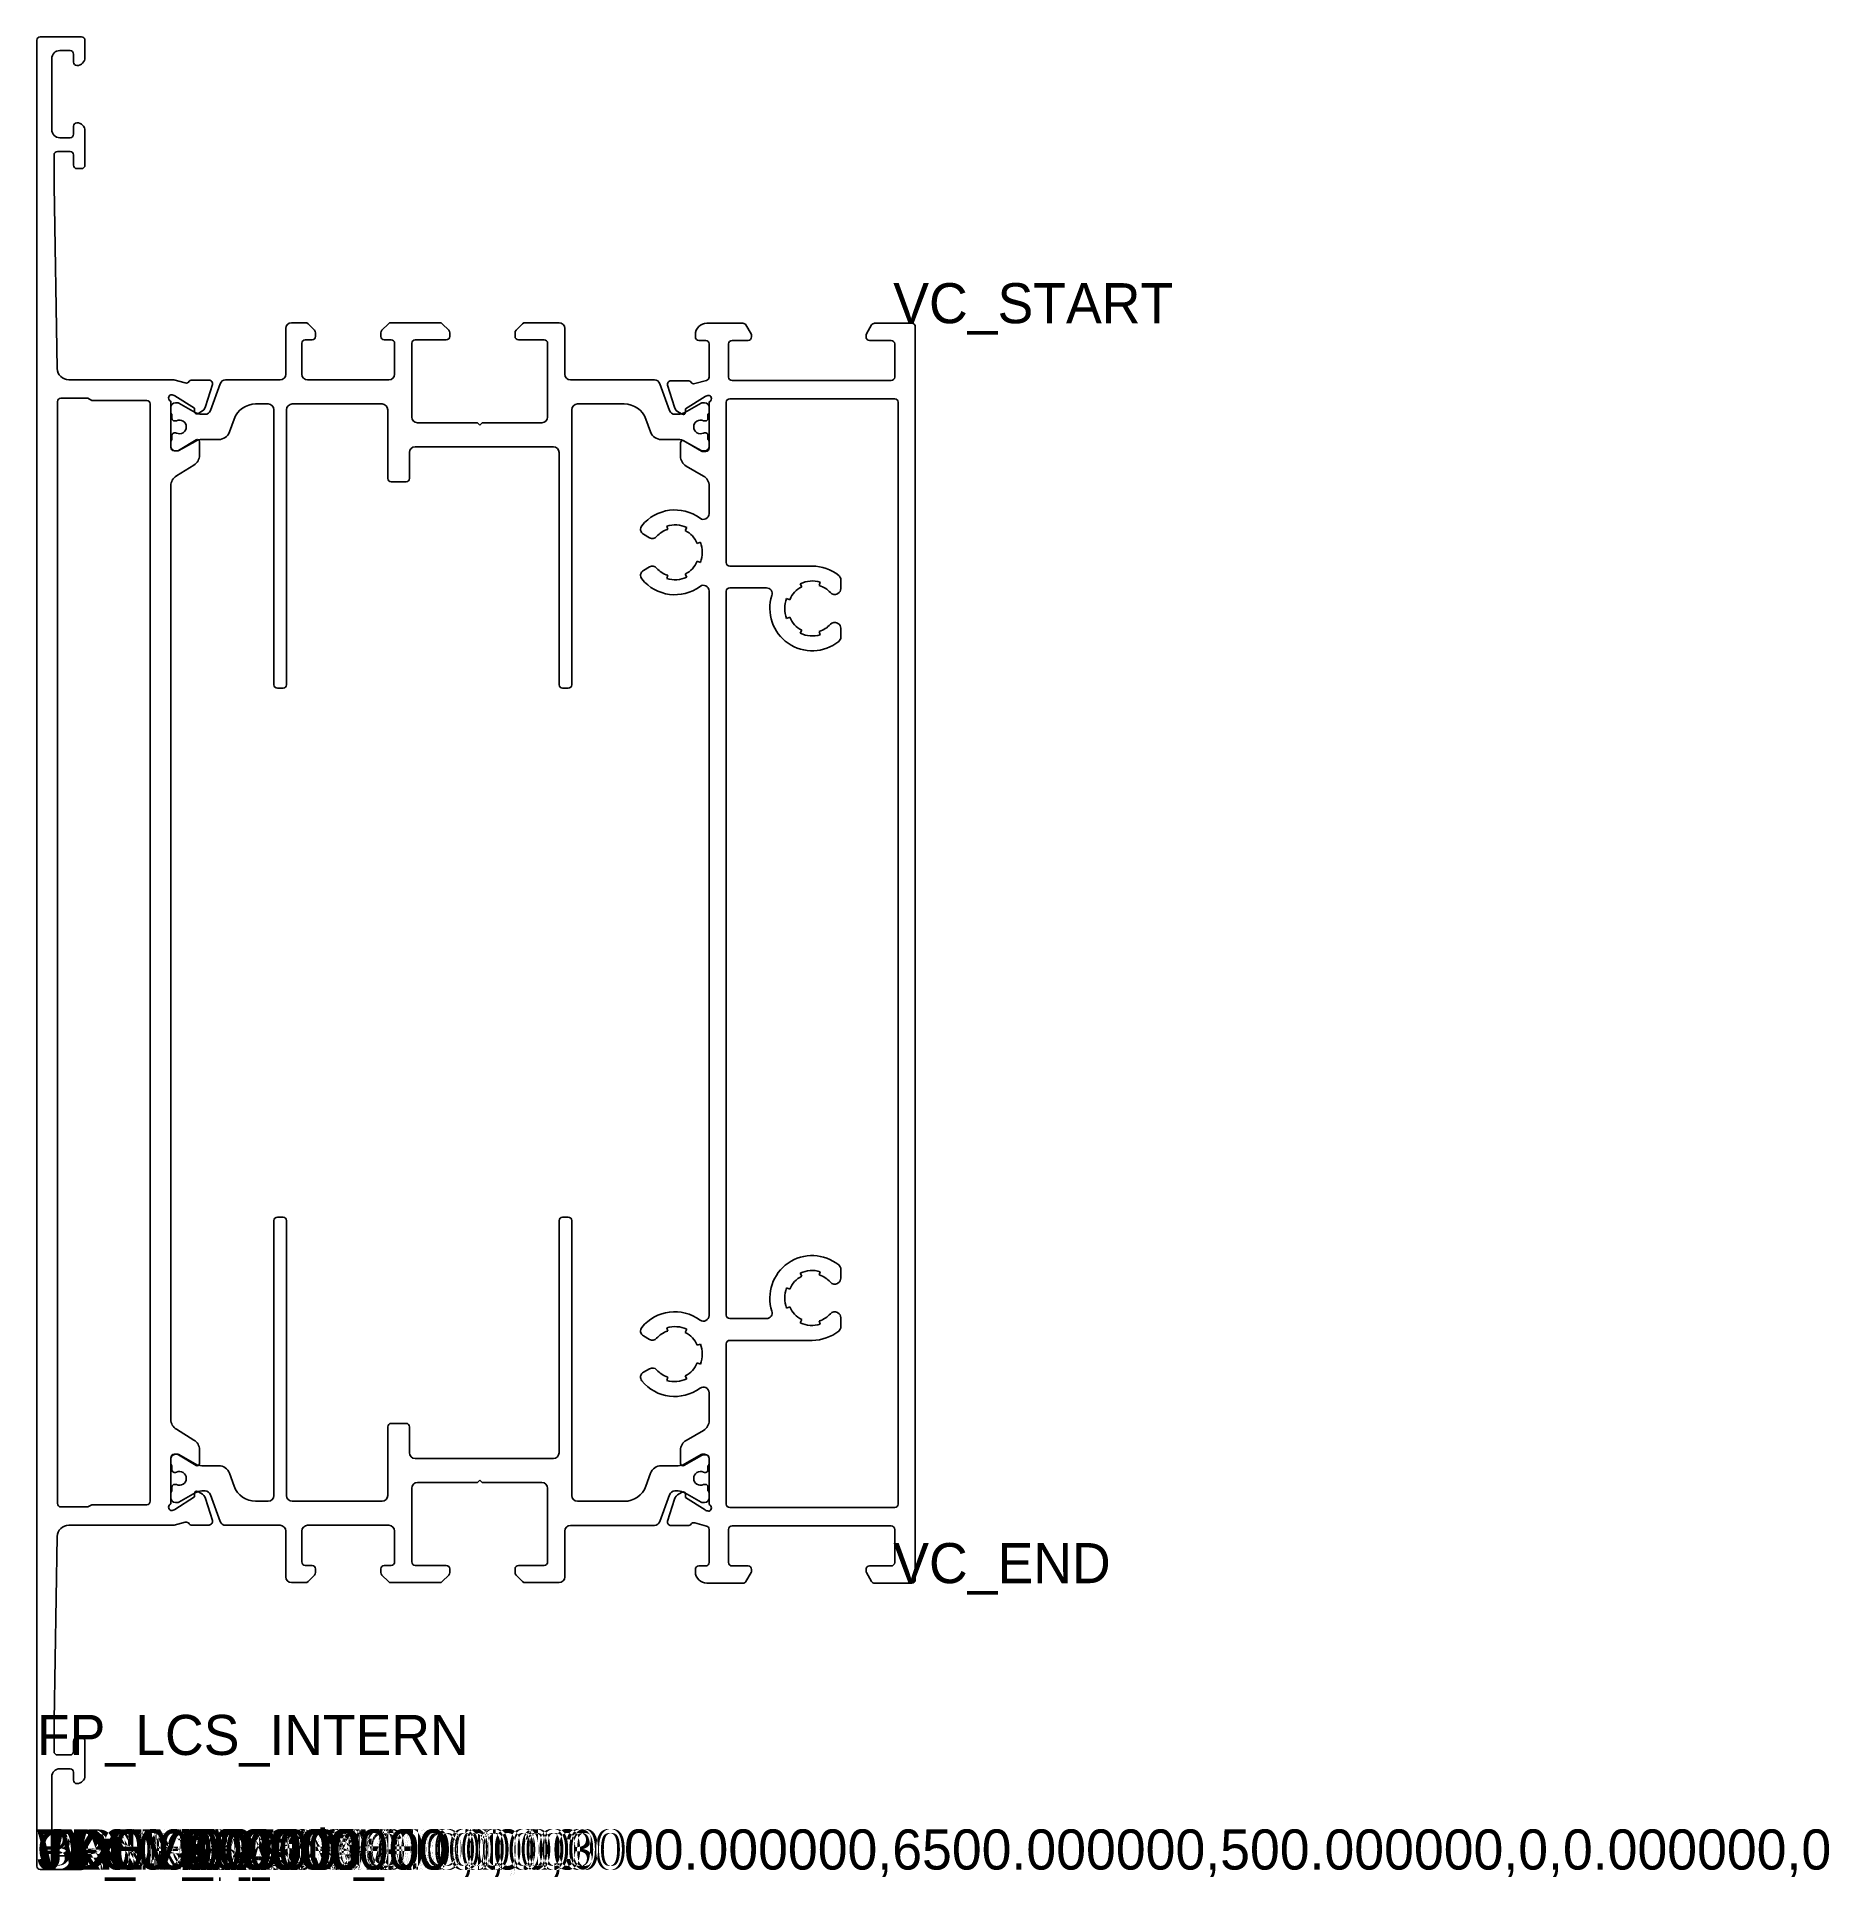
# Model space of a CAD drawing. Header units: metres. Extents: x 30 to 186, y 24 to 185.
import ezdxf

# ---------------------------------------------------------------- set-up
doc = ezdxf.new("R2010")
doc.units = ezdxf.units.M

msp = doc.modelspace()

# ---------------------------------------------------------------- linework, layer by layer
for p, q in [((29.651725, 25.241284), (29.651725, 184.641006)), ((29.951725, 184.933564), (33.551725, 184.933564)), ((32.551725, 183.733564), (31.651725, 183.733564)), ((33.851725, 184.633564), (33.851725, 183.133564)), ((30.951725, 183.033564), (30.951725, 176.833564)), ((32.851725, 182.733564), (32.851725, 183.433564)), ((32.851725, 176.433564), (32.851725, 177.133564)), ((31.651725, 176.133564), (32.551725, 176.133564)), ((33.851725, 176.733564), (33.851725, 173.733564)), ((31.151725, 174.633564), (31.151725, 171.933564)), ((32.551725, 174.933564), (31.451725, 174.933564)), ((32.851725, 173.733564), (32.851725, 174.633564)), ((33.551725, 173.433564), (33.151725, 173.433564)), ((31.151725, 171.933564), (31.434389, 155.973362)), ((51.386857, 159.483564), (51.386857, 155.483564)), ((53.112593, 159.983564), (51.886857, 159.983564)), ((53.898989, 159.321432), (53.324725, 159.895696)), ((60.348989, 159.895696), (59.774725, 159.321432)), ((64.825243, 159.983564), (60.561121, 159.983564)), ((65.61164, 159.321432), (65.037376, 159.895696)), ((72.06164, 159.895696), (71.487376, 159.321432)), ((75.249508, 159.983564), (72.273772, 159.983564)), ((75.749508, 155.483887), (75.749508, 159.483564)), ((91.298952, 159.933564), (88.149508, 159.933564)), ((92.009315, 159.003179), (91.55876, 159.783564)), ((102.540255, 159.783564), (102.0897, 159.003179)), ((106.049508, 159.933564), (102.800063, 159.933564)), ((106.349508, 50.238449), (106.349508, 159.633564)), ((52.786857, 155.483564), (52.786857, 158.183564)), ((53.086857, 158.483564), (53.686857, 158.483564)), ((53.986857, 158.783564), (53.986857, 159.1093)), ((59.686857, 159.1093), (59.686857, 158.783564)), ((59.986857, 158.483564), (60.586857, 158.483564)), ((60.886857, 158.183564), (60.886857, 155.483564)), ((62.386857, 151.745247), (62.386857, 158.183564)), ((62.686857, 158.483564), (65.399508, 158.483564)), ((65.699508, 158.783564), (65.699508, 159.1093)), ((71.399508, 159.1093), (71.399508, 158.783564)), ((71.699508, 158.483564), (73.949508, 158.483564)), ((74.249508, 158.183564), (74.249508, 151.745247)), ((87.149508, 158.933564), (87.149508, 158.733564)), ((87.449508, 158.433564), (88.049508, 158.433564)), ((88.349508, 158.133564), (88.349508, 155.23358)), ((90.049508, 155.233564), (90.049508, 158.133564)), ((90.349508, 158.433564), (91.749508, 158.433564)), ((92.049508, 158.733564), (92.049508, 158.853179)), ((102.049508, 158.853179), (102.049508, 158.733564)), ((102.349508, 158.433564), (104.249508, 158.433564)), ((104.549508, 158.133564), (104.549508, 155.233564)), ((32.434233, 154.991006), (41.609643, 154.991006)), ((41.609643, 154.991006), (42.61049, 154.727198)), ((43.136219, 154.966244), (44.687314, 154.966244)), ((44.973583, 154.576523), (44.371618, 152.655854)), ((45.657692, 154.654574), (44.805267, 152.312554)), ((50.886857, 154.983564), (46.127539, 154.983564)), ((60.386857, 154.983564), (53.286857, 154.983564)), ((83.57123, 154.983887), (76.249508, 154.983887)), ((84.89362, 152.312554), (84.041077, 154.654897)), ((86.562796, 154.909078), (85.011702, 154.909078)), ((88.125971, 154.943488), (87.088525, 154.670032)), ((104.249508, 154.933564), (90.349508, 154.933564)), ((31.451725, 153.091284), (31.451725, 56.891006)), ((34.105314, 153.391284), (31.751725, 153.391284)), ((34.451725, 153.191284), (34.105314, 153.391284)), ((39.249508, 153.191284), (34.451725, 153.191284)), ((41.387789, 153.690729), (41.349508, 153.690729)), ((41.349508, 153.125043), (41.349508, 149.091284)), ((43.417398, 152.513253), (41.709301, 153.597316)), ((41.955952, 152.983564), (41.749508, 152.983564)), ((43.464507, 152.144141), (42.055897, 152.956801)), ((84.725432, 154.519357), (85.327397, 152.598688)), ((87.643119, 152.956801), (86.234508, 152.144141)), ((86.281618, 152.456087), (87.989714, 153.54015)), ((87.949508, 152.983564), (87.743063, 152.983564)), ((88.311226, 153.633563), (88.349508, 153.633563)), ((88.349508, 153.067878), (88.349508, 149.033563)), ((89.849508, 139.033564), (89.849508, 153.033564)), ((90.149508, 153.333564), (104.549508, 153.333564)), ((104.849508, 153.033564), (104.849508, 56.838449)), ((39.549508, 57.091006), (39.549508, 152.891284)), ((41.349508, 152.583564), (41.349508, 152.156769)), ((41.449508, 151.983564), (41.449508, 151.608564)), ((41.649508, 151.408564), (41.761314, 151.408564)), ((41.761314, 151.408564), (41.845862, 151.427314)), ((43.4053, 152.224831), (43.417398, 152.513253)), ((43.978849, 152.186136), (43.697779, 152.039206)), ((44.33542, 151.983564), (44.064174, 151.983564)), ((46.465466, 150.441544), (46.875318, 151.567604)), ((48.754704, 152.883564), (49.849508, 152.883564)), ((50.349508, 152.383564), (50.349508, 128.379916)), ((51.449508, 128.379916), (51.449508, 152.383564)), ((51.949508, 152.883564), (59.786857, 152.883564)), ((60.286857, 152.383564), (60.286857, 146.383564)), ((76.349508, 128.379916), (76.349508, 152.383887)), ((76.849508, 152.883887), (80.944065, 152.883887)), ((82.823451, 151.567927), (83.233421, 150.441544)), ((85.634841, 151.983564), (85.363466, 151.983564)), ((85.720166, 152.12897), (86.001237, 151.982041)), ((86.293715, 152.167665), (86.281618, 152.456087)), ((87.853153, 151.427314), (87.937701, 151.408564)), ((87.937701, 151.408564), (88.049508, 151.408564)), ((88.249508, 151.608564), (88.249508, 151.983564)), ((88.349508, 152.156769), (88.349508, 152.583564)), ((41.449508, 150.158564), (41.449508, 149.783564)), ((41.761314, 150.358564), (41.649508, 150.358564)), ((41.845862, 150.339814), (41.761314, 150.358564)), ((42.025307, 148.835147), (43.545384, 149.762042)), ((44.064174, 149.783564), (45.525773, 149.783564)), ((68.118182, 151.245247), (62.886857, 151.245247)), ((68.318182, 151.045247), (68.118182, 151.245247)), ((68.518182, 151.245247), (68.318182, 151.045247)), ((73.749508, 151.245247), (68.518182, 151.245247)), ((84.173113, 149.783564), (85.634841, 149.783564)), ((87.937701, 150.358564), (87.853153, 150.339814)), ((88.049508, 150.358564), (87.937701, 150.358564)), ((88.249508, 149.783564), (88.249508, 150.158564)), ((41.349508, 149.610359), (41.349508, 149.183564)), ((41.649508, 148.791284), (41.869123, 148.791284)), ((41.749508, 148.783564), (41.955952, 148.783564)), ((42.055897, 148.810327), (43.464507, 149.622987)), ((43.849508, 149.591284), (43.849508, 148.400721)), ((62.186857, 146.383564), (62.186857, 148.645247)), ((62.686857, 149.145247), (74.749508, 149.145247)), ((75.249508, 148.645247), (75.249508, 128.379916)), ((85.849508, 149.484118), (85.849508, 148.329418)), ((87.679892, 148.773755), (86.149508, 149.657323)), ((86.234508, 149.622987), (87.643119, 148.810327)), ((87.743063, 148.783564), (87.949508, 148.783564)), ((88.049508, 148.733563), (87.829892, 148.733563)), ((88.349508, 149.183564), (88.349508, 149.610359)), ((43.370123, 147.54693), (41.828892, 146.607135)), ((86.349508, 147.463392), (87.849508, 146.597367)), ((41.349508, 145.753344), (41.349508, 64.228669)), ((60.586857, 146.083564), (61.886857, 146.083564)), ((88.349508, 145.731342), (88.349508, 143.308471)), ((84.730522, 141.940267), (84.642095, 142.226939)), ((86.390829, 142.095889), (86.260663, 141.825599)), ((82.612264, 141.513912), (83.13987, 141.209299)), ((87.304342, 140.70078), (87.583605, 140.810382)), ((83.13987, 138.657829), (82.612264, 138.353216)), ((87.583605, 139.056745), (87.304342, 139.166348)), ((97.349508, 138.733564), (90.149508, 138.733564)), ((84.642095, 137.640189), (84.730522, 137.926861)), ((86.260663, 138.041529), (86.390829, 137.771239)), ((96.438352, 136.925599), (96.308187, 137.195889)), ((98.05692, 137.326939), (97.968493, 137.040267)), ((99.849508, 136.765615), (99.849508, 137.531563)), ((88.349508, 136.558657), (88.349508, 73.313356)), ((89.849508, 73.338449), (89.849508, 136.533564)), ((90.149508, 136.833564), (93.355762, 136.833564)), ((95.115411, 135.910382), (95.394673, 135.80078)), ((99.559146, 136.309299), (99.599508, 136.332602)), ((95.394673, 134.266348), (95.115411, 134.156745)), ((99.599508, 133.734526), (99.559146, 133.757829)), ((96.308187, 132.871239), (96.438352, 133.141529)), ((97.968493, 133.026861), (98.05692, 132.740189)), ((99.849508, 132.535565), (99.849508, 133.301513)), ((50.649508, 128.079916), (51.149508, 128.079916)), ((75.549508, 128.079916), (76.049508, 128.079916)), ((50.349508, 57.588449), (50.349508, 81.592096)), ((50.649508, 81.892096), (51.149508, 81.892096)), ((51.449508, 81.592096), (51.449508, 57.588449)), ((75.249508, 61.326765), (75.249508, 81.592096)), ((75.549508, 81.892096), (76.049508, 81.892096)), ((76.349508, 81.592096), (76.349508, 57.588126)), ((99.849508, 76.5705), (99.849508, 77.336448)), ((95.115411, 75.715267), (95.394673, 75.605665)), ((96.438352, 76.730484), (96.308187, 77.000774)), ((98.05692, 77.131824), (97.968493, 76.845152)), ((99.559146, 76.114184), (99.599508, 76.137487)), ((95.394673, 74.071233), (95.115411, 73.96163)), ((93.355762, 73.038449), (90.149508, 73.038449)), ((96.308187, 72.676124), (96.438352, 72.946414)), ((97.968493, 72.831746), (98.05692, 72.545074)), ((99.599508, 73.539411), (99.559146, 73.562714)), ((99.849508, 72.34045), (99.849508, 73.106398)), ((82.612264, 71.518797), (83.13987, 71.214184)), ((84.730522, 71.945152), (84.642095, 72.231824)), ((86.390829, 72.100774), (86.260663, 71.830484)), ((90.149508, 71.138449), (97.349508, 71.138449)), ((87.304342, 70.705665), (87.583605, 70.815267)), ((89.849508, 56.838449), (89.849508, 70.838449)), ((83.13987, 68.662714), (82.612264, 68.358101)), ((84.642095, 67.645074), (84.730522, 67.931746)), ((86.260663, 68.046414), (86.390829, 67.776124)), ((87.583605, 69.06163), (87.304342, 69.171233)), ((88.349508, 66.563542), (88.349508, 64.140671)), ((41.828892, 63.374878), (43.370123, 62.435083)), ((60.286857, 57.588449), (60.286857, 63.588449)), ((60.586857, 63.888449), (61.886857, 63.888449)), ((62.186857, 63.588449), (62.186857, 61.326765)), ((87.849508, 63.274646), (86.349508, 62.40862)), ((41.869123, 61.190729), (41.649508, 61.190729)), ((41.749508, 61.188449), (41.955952, 61.188449)), ((43.849508, 61.581292), (43.849508, 60.390729)), ((85.849508, 61.542595), (85.849508, 60.387895)), ((87.743063, 61.188449), (87.949508, 61.188449)), ((41.349508, 60.890729), (41.349508, 56.85697)), ((41.349508, 60.361654), (41.349508, 60.788449)), ((41.449508, 59.813449), (41.449508, 60.188449)), ((41.761314, 59.613449), (41.649508, 59.613449)), ((41.761314, 59.613449), (41.845862, 59.632199)), ((43.545384, 60.21997), (42.025307, 61.146866)), ((42.055897, 61.161686), (43.464507, 60.349026)), ((44.064174, 60.188449), (45.525773, 60.188449)), ((62.686857, 60.826765), (74.749508, 60.826765)), ((84.173113, 60.188449), (85.634841, 60.188449)), ((86.149508, 60.214689), (87.679892, 61.098257)), ((86.234508, 60.349026), (87.643119, 61.161686)), ((87.829892, 61.13845), (88.049508, 61.13845)), ((87.853153, 59.632199), (87.937701, 59.613449)), ((88.049508, 59.613449), (87.937701, 59.613449)), ((88.249508, 60.188449), (88.249508, 59.813449)), ((88.349508, 60.83845), (88.349508, 56.804135)), ((88.349508, 60.788449), (88.349508, 60.361654)), ((41.449508, 57.988449), (41.449508, 58.363449)), ((41.649508, 58.563449), (41.761314, 58.563449)), ((41.845862, 58.544699), (41.761314, 58.563449)), ((44.33542, 57.988449), (44.064174, 57.988449)), ((46.465466, 59.530469), (46.875318, 58.404409)), ((62.386857, 58.226765), (62.386857, 51.788449)), ((68.118182, 58.726765), (62.886857, 58.726765)), ((68.318182, 58.926765), (68.118182, 58.726765)), ((68.518182, 58.726765), (68.318182, 58.926765)), ((73.749508, 58.726765), (68.518182, 58.726765)), ((74.249508, 51.788449), (74.249508, 58.226765)), ((82.823451, 58.404086), (83.233421, 59.530469)), ((85.634841, 57.988449), (85.363466, 57.988449)), ((87.937701, 58.563449), (87.853153, 58.544699)), ((87.937701, 58.563449), (88.049508, 58.563449)), ((88.249508, 58.363449), (88.249508, 57.988449)), ((31.751725, 56.591006), (34.105314, 56.591006)), ((34.105314, 56.591006), (34.451725, 56.791006)), ((34.451725, 56.791006), (39.249508, 56.791006)), ((41.349508, 57.388449), (41.349508, 57.815244)), ((41.709301, 56.384697), (43.417398, 57.46876)), ((41.955952, 56.988449), (41.749508, 56.988449)), ((43.464507, 57.827872), (42.055897, 57.015212)), ((43.417398, 57.46876), (43.4053, 57.757182)), ((43.697779, 57.942806), (43.978849, 57.795877)), ((44.371618, 57.326159), (44.973583, 55.40549)), ((45.657692, 55.317439), (44.805267, 57.659459)), ((48.754704, 57.088449), (49.849508, 57.088449)), ((51.949508, 57.088449), (59.786857, 57.088449)), ((76.849508, 57.088126), (80.944065, 57.088126)), ((84.89362, 57.659459), (84.041077, 55.317116)), ((85.327397, 57.273324), (84.725432, 55.352656)), ((86.001237, 57.889972), (85.720166, 57.743043)), ((87.643119, 57.015212), (86.234508, 57.827872)), ((86.281618, 57.415926), (86.293715, 57.704348)), ((87.989714, 56.331863), (86.281618, 57.415926)), ((87.949508, 56.988449), (87.743063, 56.988449)), ((88.349508, 57.815244), (88.349508, 57.388449)), ((104.549508, 56.538449), (90.149508, 56.538449)), ((41.571823, 54.991284), (32.434233, 54.991284)), ((41.349508, 56.291284), (41.387789, 56.291284)), ((41.571823, 54.991284), (41.648287, 55.001192)), ((42.61049, 55.254815), (41.648287, 55.001192)), ((44.687314, 55.015769), (43.136219, 55.015769)), ((50.886857, 54.988449), (46.127539, 54.988449)), ((60.386857, 54.988449), (53.286857, 54.988449)), ((83.57123, 54.988126), (76.249508, 54.988126)), ((85.011702, 54.962935), (86.562796, 54.962935)), ((87.088525, 55.201981), (88.125971, 54.928525)), ((88.349508, 56.23845), (88.311226, 56.23845)), ((90.349508, 54.938449), (104.249508, 54.938449)), ((31.434389, 54.008928), (31.151725, 37.938449)), ((51.386857, 50.488449), (51.386857, 54.488449)), ((52.786857, 54.488449), (52.786857, 51.788449)), ((60.886857, 51.788449), (60.886857, 54.488449)), ((75.749508, 54.488126), (75.749508, 50.488449)), ((88.349508, 54.638433), (88.349508, 51.738449)), ((90.049508, 51.738449), (90.049508, 54.638449)), ((104.549508, 54.638449), (104.549508, 51.738449)), ((53.112593, 49.988449), (51.886857, 49.988449)), ((53.086857, 51.488449), (53.686857, 51.488449)), ((53.898989, 50.650581), (53.324725, 50.076317)), ((53.986857, 51.188449), (53.986857, 50.862713)), ((59.686857, 50.862713), (59.686857, 51.188449)), ((60.348989, 50.076317), (59.774725, 50.650581)), ((59.986857, 51.488449), (60.586857, 51.488449)), ((64.825243, 49.988449), (60.561121, 49.988449)), ((62.686857, 51.488449), (65.399508, 51.488449)), ((65.61164, 50.650581), (65.037376, 50.076317)), ((65.699508, 51.188449), (65.699508, 50.862713)), ((71.399508, 50.862713), (71.399508, 51.188449)), ((72.06164, 50.076317), (71.487376, 50.650581)), ((71.699508, 51.488449), (73.949508, 51.488449)), ((75.249508, 49.988449), (72.273772, 49.988449)), ((87.149508, 51.138449), (87.149508, 50.938449)), ((88.049508, 51.438449), (87.449508, 51.438449)), ((88.149508, 49.938449), (91.298952, 49.938449)), ((91.749508, 51.438449), (90.349508, 51.438449)), ((91.55876, 50.088449), (92.009315, 50.868834)), ((92.049508, 51.018834), (92.049508, 51.138449)), ((102.049508, 51.138449), (102.049508, 51.018834)), ((102.0897, 50.868834), (102.540255, 50.088449)), ((104.249508, 51.438449), (102.349508, 51.438449)), ((102.800063, 49.938449), (106.049508, 49.938449)), ((31.151725, 37.938449), (31.151725, 35.238449)), ((32.851725, 35.238449), (32.851725, 36.138449)), ((33.151725, 36.438449), (33.551725, 36.438449)), ((33.851725, 36.138449), (33.851725, 33.138449)), ((31.451725, 34.938449), (32.551725, 34.938449)), ((30.951725, 33.038449), (30.951725, 26.838449)), ((32.551725, 33.738449), (31.651725, 33.738449)), ((32.851725, 32.738449), (32.851725, 33.438449)), ((31.651725, 26.138449), (32.551725, 26.138449)), ((32.851725, 26.438449), (32.851725, 27.138449)), ((33.851725, 26.738449), (33.851725, 25.238449)), ((33.551725, 24.938449), (29.951725, 24.938449))]:
    msp.add_line(p, q)
for centre, radius, start, end in [((29.951725, 184.633564), 0.3, 90, 180), ((31.651725, 183.033564), 0.7, 90, 180), ((32.551725, 183.433564), 0.3, 0, 90), ((33.551725, 184.633564), 0.3, 0, 90), ((33.151725, 182.733564), 0.3, 180, 270), ((33.151725, 183.133564), 0.7, 270, 0), ((33.151725, 177.133564), 0.3, 90, 180), ((33.151725, 176.733564), 0.7, 0, 90), ((31.651725, 176.833564), 0.7, 180, 270), ((32.551725, 176.433564), 0.3, 270, 0), ((31.451725, 174.633564), 0.3, 90, 180), ((32.551725, 174.633564), 0.3, 0, 90), ((33.151725, 173.733564), 0.3, 180, 270), ((33.551725, 173.733564), 0.3, 270, 0), ((51.886857, 159.483564), 0.5, 90, 180), ((53.112593, 159.683564), 0.3, 45, 90), ((60.561121, 159.683564), 0.3, 90, 135), ((64.825243, 159.683564), 0.3, 45, 90), ((72.273772, 159.683564), 0.3, 90, 135), ((75.249508, 159.483564), 0.5, 0, 90), ((88.149508, 158.933564), 1, 90, 180), ((91.298952, 159.633564), 0.3, 30, 90), ((102.800063, 159.633564), 0.3, 90, 150), ((106.049508, 159.633564), 0.3, 0, 90), ((53.086857, 158.183564), 0.3, 90, 180), ((53.686857, 158.783564), 0.3, 270, 0), ((53.686857, 159.1093), 0.3, 0, 45), ((59.986857, 159.1093), 0.3, 135, 180), ((59.986857, 158.783564), 0.3, 180, 270), ((60.586857, 158.183564), 0.3, 0, 90), ((62.686857, 158.183564), 0.3, 90, 180), ((65.399508, 158.783564), 0.3, 270, 0), ((65.399508, 159.1093), 0.3, 0, 45), ((71.699508, 159.1093), 0.3, 135, 180), ((71.699508, 158.783564), 0.3, 180, 270), ((73.949508, 158.183564), 0.3, 0, 90), ((87.449508, 158.733564), 0.3, 180, 270), ((88.049508, 158.133564), 0.3, 0, 90), ((90.349508, 158.133564), 0.3, 90, 180), ((91.749508, 158.733564), 0.3, 270, 0), ((91.749508, 158.853179), 0.3, 0, 30), ((102.349508, 158.853179), 0.3, 150, 180), ((102.349508, 158.733564), 0.3, 180, 270), ((104.249508, 158.133564), 0.3, 0, 90), ((32.434233, 155.991006), 1, 181.010997, 270), ((42.70021, 155.013467), 0.3, 252.598279, 330.367342), ((43.134817, 154.766249), 0.2, 90, 150.367342), ((44.687314, 154.666244), 0.3, 342.598279, 90), ((46.127539, 154.483564), 0.5, 90, 160), ((50.886857, 155.483564), 0.5, 270, 0), ((53.286857, 155.483564), 0.5, 180, 270), ((60.386857, 155.483564), 0.5, 270, 0), ((76.249508, 155.483887), 0.5, 180, 270), ((83.57123, 154.483887), 0.5, 20, 90), ((85.011702, 154.609078), 0.3, 90, 197.401721), ((86.564198, 154.709083), 0.2, 29.632658, 90), ((86.998805, 154.956302), 0.3, 209.632658, 287.401721), ((88.049508, 155.23358), 0.3, 284.766462, 0), ((90.349508, 155.233564), 0.3, 180, 270), ((104.249508, 155.233564), 0.3, 270, 0), ((31.751725, 153.091284), 0.3, 90, 180), ((39.249508, 152.891284), 0.3, 0, 90), ((41.449508, 153.407886), 0.3, 109.471221, 250.528779), ((41.749508, 152.583564), 0.4, 90, 180), ((41.387789, 153.090729), 0.6, 57.598279, 90), ((41.955952, 152.783564), 0.2, 60.018361, 90), ((87.743063, 152.783564), 0.2, 90, 119.981639), ((87.949508, 152.583564), 0.4, 0, 90), ((88.311226, 153.033563), 0.6, 90, 122.401721), ((88.249508, 153.35072), 0.3, 289.471221, 70.528779), ((90.149508, 153.033564), 0.3, 90, 180), ((104.549508, 153.033564), 0.3, 0, 90), ((41.549508, 152.156769), 0.2, 180, 240), ((41.649508, 151.608564), 0.2, 180, 270), ((42.099508, 150.883564), 0.6, 0, 115.007833), ((43.605125, 152.21645), 0.2, 180, 297.598279), ((44.064174, 153.183564), 1.2, 240.018361, 270), ((43.608233, 152.89511), 0.8, 297.598279, 342.598279), ((44.33542, 152.483564), 0.5, 270, 340), ((48.754704, 150.883564), 2, 90, 160), ((49.849508, 152.383564), 0.5, 0, 90), ((51.949508, 152.383564), 0.5, 90, 180), ((59.786857, 152.383564), 0.5, 0, 90), ((62.886857, 151.745247), 0.5, 180, 270), ((73.749508, 151.745247), 0.5, 270, 0), ((76.849508, 152.383887), 0.5, 90, 180), ((80.944065, 150.883887), 2, 20, 90), ((85.363466, 152.483564), 0.5, 200, 270), ((86.090782, 152.837944), 0.8, 197.401721, 242.401721), ((85.634841, 153.183564), 1.2, 270, 299.981639), ((86.09389, 152.159284), 0.2, 242.401721, 0), ((87.599508, 150.883564), 0.6, 64.992167, 180), ((88.049508, 151.608564), 0.2, 270, 0), ((88.149508, 152.156769), 0.2, 300, 0), ((41.549508, 149.610359), 0.2, 120, 180), ((41.649508, 150.158564), 0.2, 90, 180), ((42.099508, 150.883564), 0.6, 244.992167, 0), ((44.064174, 148.583564), 1.2, 90, 119.981639), ((43.649508, 149.591284), 0.2, 0, 121.373538), ((45.525773, 150.783564), 1, 270, 340), ((84.173113, 150.783564), 1, 200, 270), ((85.634841, 148.583564), 1.2, 60.018361, 90), ((87.599508, 150.883564), 0.6, 180, 295.007833), ((88.049508, 150.158564), 0.2, 0, 90), ((88.149508, 149.610359), 0.2, 0, 60), ((41.749508, 149.183564), 0.4, 180, 270), ((41.649508, 149.091284), 0.3, 180, 270), ((41.869123, 149.091284), 0.3, 270, 301.373538), ((41.955952, 148.983564), 0.2, 270, 299.981639), ((42.849508, 148.400721), 1, 301.373538, 0), ((62.686857, 148.645247), 0.5, 90, 180), ((74.749508, 148.645247), 0.5, 0, 90), ((86.049508, 149.484118), 0.2, 60, 180), ((86.849508, 148.329418), 1, 180, 240), ((87.743063, 148.983564), 0.2, 240.018361, 270), ((87.829892, 149.033563), 0.3, 240, 270), ((87.949508, 149.183564), 0.4, 270, 0), ((88.049508, 149.033563), 0.3, 270, 0), ((42.349508, 145.753344), 1, 121.373539, 180), ((87.349508, 145.731342), 1, 0, 60), ((60.586857, 146.383564), 0.3, 180, 270), ((61.886857, 146.383564), 0.3, 270, 0), ((85.349508, 139.933564), 3.7, 53.470393, 141.010701), ((87.849508, 143.308471), 0.5, 233.470393, 0), ((82.862264, 141.946925), 0.5, 141.010701, 240), ((85.349508, 139.933564), 2.1, 107.142857, 138.912511), ((85.349508, 139.933564), 2.4, 64.285714, 107.142857), ((85.349508, 139.933564), 2.1, 21.428571, 64.285714), ((83.38987, 141.642312), 0.5, 240, 318.912511), ((85.349508, 139.933564), 2.4, 338.571429, 21.428571), ((83.38987, 138.224816), 0.5, 41.087489, 120), ((85.349508, 139.933564), 2.1, 221.087489, 252.857143), ((85.349508, 139.933564), 2.1, 295.714286, 338.571429), ((90.149508, 139.033564), 0.3, 180, 270), ((97.349508, 135.033564), 3.7, 51.317813, 90), ((82.862264, 137.920203), 0.5, 120, 218.989299), ((85.349508, 139.933564), 3.7, 218.989299, 306.529607), ((85.349508, 139.933564), 2.4, 252.857143, 295.714286), ((87.849508, 136.558657), 0.5, 0, 126.529607), ((97.349508, 135.033564), 2.1, 115.714286, 158.571429), ((97.349508, 135.033564), 2.4, 72.857143, 115.714286), ((97.349508, 135.033564), 2.1, 41.087489, 72.857143), ((99.349508, 137.531563), 0.5, 0, 51.317813), ((90.149508, 136.533564), 0.3, 90, 180), ((93.355762, 136.333564), 0.5, 341.969465, 90), ((97.349508, 135.033564), 3.7, 161.969465, 308.682187), ((97.349508, 135.033564), 2.4, 158.571429, 201.428571), ((99.309146, 136.742312), 0.5, 221.087489, 300), ((99.349508, 136.765615), 0.5, 300, 0), ((97.349508, 135.033564), 2.1, 201.428571, 244.285714), ((97.349508, 135.033564), 2.1, 287.142857, 318.912511), ((99.309146, 133.324816), 0.5, 60, 138.912511), ((99.349508, 133.301513), 0.5, 0, 60), ((97.349508, 135.033564), 2.4, 244.285714, 287.142857), ((99.349508, 132.535565), 0.5, 308.682187, 0), ((50.649508, 128.379916), 0.3, 180, 270), ((51.149508, 128.379916), 0.3, 270, 0), ((75.549508, 128.379916), 0.3, 180, 270), ((76.049508, 128.379916), 0.3, 270, 0), ((50.649508, 81.592096), 0.3, 90, 180), ((51.149508, 81.592096), 0.3, 0, 90), ((75.549508, 81.592096), 0.3, 90, 180), ((76.049508, 81.592096), 0.3, 0, 90), ((97.349508, 74.838449), 3.7, 51.317813, 198.030535), ((99.349508, 77.336448), 0.5, 0, 51.317813), ((97.349508, 74.838449), 2.4, 158.571429, 201.428571), ((97.349508, 74.838449), 2.1, 115.714286, 158.571429), ((97.349508, 74.838449), 2.4, 72.857143, 115.714286), ((97.349508, 74.838449), 2.1, 41.087489, 72.857143), ((99.309146, 76.547197), 0.5, 221.087489, 300), ((99.349508, 76.5705), 0.5, 300, 0), ((97.349508, 74.838449), 2.1, 201.428571, 244.285714), ((85.349508, 69.938449), 3.7, 53.470393, 141.010701), ((87.849508, 73.313356), 0.5, 233.470393, 0), ((90.149508, 73.338449), 0.3, 180, 270), ((93.355762, 73.538449), 0.5, 270, 18.030535), ((97.349508, 74.838449), 2.4, 244.285714, 287.142857), ((97.349508, 74.838449), 2.1, 287.142857, 318.912511), ((99.309146, 73.129701), 0.5, 60, 138.912511), ((99.349508, 73.106398), 0.5, 0, 60), ((82.862264, 71.95181), 0.5, 141.010701, 240), ((83.38987, 71.647197), 0.5, 240, 318.912511), ((85.349508, 69.938449), 2.1, 107.142857, 138.912511), ((85.349508, 69.938449), 2.4, 64.285714, 107.142857), ((85.349508, 69.938449), 2.1, 21.428571, 64.285714), ((90.149508, 70.838449), 0.3, 90, 180), ((97.349508, 74.838449), 3.7, 270, 308.682187), ((99.349508, 72.34045), 0.5, 308.682187, 0), ((85.349508, 69.938449), 2.4, 338.571429, 21.428571), ((82.862264, 67.925088), 0.5, 120, 218.989299), ((83.38987, 68.229701), 0.5, 41.087489, 120), ((85.349508, 69.938449), 2.1, 221.087489, 252.857143), ((85.349508, 69.938449), 2.4, 252.857143, 295.714286), ((85.349508, 69.938449), 2.1, 295.714286, 338.571429), ((85.349508, 69.938449), 3.7, 218.989299, 306.529607), ((87.849508, 66.563542), 0.5, 0, 126.529607), ((42.349508, 64.228669), 1, 180, 238.626461), ((60.586857, 63.588449), 0.3, 90, 180), ((61.886857, 63.588449), 0.3, 0, 90), ((87.349508, 64.140671), 1, 300, 0), ((41.649508, 60.890729), 0.3, 90, 180), ((41.749508, 60.788449), 0.4, 90, 180), ((41.869123, 60.890729), 0.3, 58.626462, 90), ((41.955952, 60.988449), 0.2, 60.018361, 90), ((42.849508, 61.581292), 1, 0, 58.626462), ((62.686857, 61.326765), 0.5, 180, 270), ((74.749508, 61.326765), 0.5, 270, 0), ((86.849508, 61.542595), 1, 120, 180), ((87.743063, 60.988449), 0.2, 90, 119.981639), ((87.949508, 60.788449), 0.4, 0, 90), ((41.549508, 60.361654), 0.2, 180, 240), ((41.649508, 59.813449), 0.2, 180, 270), ((42.099508, 59.088449), 0.6, 0, 115.007833), ((44.064174, 61.388449), 1.2, 240.018361, 270), ((43.649508, 60.390729), 0.2, 238.626462, 0), ((45.525773, 59.188449), 1, 20, 90), ((84.173113, 59.188449), 1, 90, 160), ((85.634841, 61.388449), 1.2, 270, 299.981639), ((86.049508, 60.387895), 0.2, 180, 300), ((87.599508, 59.088449), 0.6, 64.992167, 180), ((87.829892, 60.83845), 0.3, 90, 120), ((88.049508, 60.83845), 0.3, 0, 90), ((88.049508, 59.813449), 0.2, 270, 0), ((88.149508, 60.361654), 0.2, 300, 0), ((41.549508, 57.815244), 0.2, 120, 180), ((41.649508, 58.363449), 0.2, 90, 180), ((42.099508, 59.088449), 0.6, 244.992167, 0), ((43.605125, 57.765563), 0.2, 62.401721, 180), ((44.064174, 56.788449), 1.2, 90, 119.981639), ((44.33542, 57.488449), 0.5, 20, 90), ((48.754704, 59.088449), 2, 200, 270), ((62.886857, 58.226765), 0.5, 90, 180), ((73.749508, 58.226765), 0.5, 0, 90), ((80.944065, 59.088126), 2, 270, 340), ((85.363466, 57.488449), 0.5, 90, 160), ((85.634841, 56.788449), 1.2, 60.018361, 90), ((87.599508, 59.088449), 0.6, 180, 295.007833), ((88.049508, 58.363449), 0.2, 0, 90), ((88.149508, 57.815244), 0.2, 0, 60), ((31.751725, 56.891006), 0.3, 180, 270), ((39.249508, 57.091006), 0.3, 270, 0), ((41.449508, 56.574127), 0.3, 109.471227, 250.528773), ((41.749508, 57.388449), 0.4, 180, 270), ((41.387789, 56.891284), 0.6, 270, 302.401721), ((41.955952, 57.188449), 0.2, 270, 299.981639), ((43.608233, 57.086903), 0.8, 17.401721, 62.401721), ((49.849508, 57.588449), 0.5, 270, 0), ((51.949508, 57.588449), 0.5, 180, 270), ((59.786857, 57.588449), 0.5, 270, 0), ((76.849508, 57.588126), 0.5, 180, 270), ((86.090782, 57.034069), 0.8, 117.598279, 162.598279), ((86.09389, 57.712729), 0.2, 0, 117.598279), ((87.743063, 57.188449), 0.2, 240.018361, 270), ((87.949508, 57.388449), 0.4, 270, 0), ((88.249508, 56.521293), 0.3, 289.471221, 70.528779), ((90.149508, 56.838449), 0.3, 180, 270), ((104.549508, 56.838449), 0.3, 270, 0), ((32.434233, 53.991284), 1, 90, 178.989003), ((42.70021, 54.968545), 0.3, 29.632658, 107.401721), ((43.134817, 55.215764), 0.2, 209.632658, 270), ((44.687314, 55.315769), 0.3, 270, 17.401721), ((46.127539, 55.488449), 0.5, 200, 270), ((50.886857, 54.488449), 0.5, 0, 90), ((53.286857, 54.488449), 0.5, 90, 180), ((60.386857, 54.488449), 0.5, 0, 90), ((76.249508, 54.488126), 0.5, 90, 180), ((83.57123, 55.488126), 0.5, 270, 340), ((85.011702, 55.262935), 0.3, 162.598279, 270), ((86.564198, 55.16293), 0.2, 270, 330.367342), ((86.998805, 54.915711), 0.3, 72.598279, 150.367342), ((88.311226, 56.83845), 0.6, 237.598279, 270), ((88.049508, 54.638433), 0.3, 0, 75.233538), ((90.349508, 54.638449), 0.3, 90, 180), ((104.249508, 54.638449), 0.3, 0, 90), ((53.086857, 51.788449), 0.3, 180, 270), ((60.586857, 51.788449), 0.3, 270, 0), ((62.686857, 51.788449), 0.3, 180, 270), ((73.949508, 51.788449), 0.3, 270, 0), ((88.049508, 51.738449), 0.3, 270, 0), ((90.349508, 51.738449), 0.3, 180, 270), ((104.249508, 51.738449), 0.3, 270, 0), ((51.886857, 50.488449), 0.5, 180, 270), ((53.112593, 50.288449), 0.3, 270, 315), ((53.686857, 51.188449), 0.3, 0, 90), ((53.686857, 50.862713), 0.3, 315, 0), ((59.986857, 51.188449), 0.3, 90, 180), ((59.986857, 50.862713), 0.3, 180, 225), ((60.561121, 50.288449), 0.3, 225, 270), ((64.825243, 50.288449), 0.3, 270, 315), ((65.399508, 51.188449), 0.3, 0, 90), ((65.399508, 50.862713), 0.3, 315, 0), ((71.699508, 51.188449), 0.3, 90, 180), ((71.699508, 50.862713), 0.3, 180, 225), ((72.273772, 50.288449), 0.3, 225, 270), ((75.249508, 50.488449), 0.5, 270, 0), ((87.449508, 51.138449), 0.3, 90, 180), ((88.149508, 50.938449), 1, 180, 270), ((91.298952, 50.238449), 0.3, 270, 330), ((91.749508, 51.138449), 0.3, 0, 90), ((91.749508, 51.018834), 0.3, 330, 0), ((102.349508, 51.138449), 0.3, 90, 180), ((102.349508, 51.018834), 0.3, 180, 210), ((102.800063, 50.238449), 0.3, 210, 270), ((106.049508, 50.238449), 0.3, 270, 0), ((33.151725, 36.138449), 0.3, 90, 180), ((33.551725, 36.138449), 0.3, 0, 90), ((31.451725, 35.238449), 0.3, 180, 270), ((32.551725, 35.238449), 0.3, 270, 0), ((31.651725, 33.038449), 0.7, 90, 180), ((32.551725, 33.438449), 0.3, 0, 90), ((33.151725, 32.738449), 0.3, 180, 270), ((33.151725, 33.138449), 0.7, 270, 0), ((33.151725, 27.138449), 0.3, 90, 180), ((33.151725, 26.738449), 0.7, 0, 90), ((31.651725, 26.838449), 0.7, 180, 270), ((32.551725, 26.438449), 0.3, 270, 0), ((29.951725, 25.238449), 0.3, 180, 270), ((33.551725, 25.238449), 0.3, 270, 0)]:
    msp.add_arc(centre, radius, start, end)

# ---------------------------------------------------------------- texts
for tag, p in [('VC_START', (104.424785, 159.933564)), ('VC_END', (104.424785, 49.938449)), ('FP_LCS_INTERN', (29.651725, 34.938449)), ('WY:0.000000', (29.651725, 24.938449)), ('WX:0.000000', (29.651725, 24.938449)), ('WY:0.000000', (29.651725, 24.938449)), ('JY:0.000000', (29.651725, 24.938449)), ('JX:0.000000', (29.651725, 24.938449)), ('JY:0.000000', (29.651725, 24.938449)), ('TDEV:0.000000', (29.651725, 24.938449)), ('TDEV2:0.000000', (29.651725, 24.938449)), ('TDEV3:0.000000', (29.651725, 24.938449)), ('TDEV4:0.000000', (29.651725, 24.938449)), ('TDEV5:0.000000', (29.651725, 24.938449)), ('OPTI:500.000000,1,0,3000.000000,6500.000000,500.000000,0,0.000000,0', (29.651725, 24.938449)), ('GLASS_MIN:0.000000', (29.651725, 24.938449)), ('GLASS_MAX:0.000000', (29.651725, 24.938449)), ('DESC:Fascia', (29.651725, 24.938449)), ('DENS:3.450000', (29.651725, 24.938449)), ('FRONT_VIEW', (29.651725, 24.938449)), ('BL01:6800.000000,,1', (29.651725, 24.938449)), ('PANE_WIDTH:0.000000', (29.651725, 24.938449)), ('FP_LCS_ORIG', (29.651725, 24.938449)), ('FP_LCS_HOT', (39.651725, 24.938449))]:
    msp.add_attdef(tag, p, '', height=3.5)

doc.saveas('drawing.dxf')
